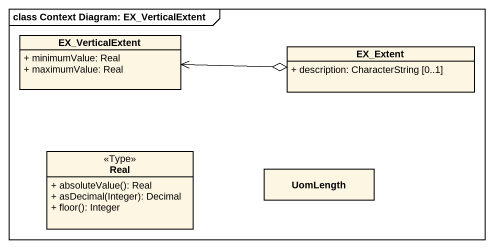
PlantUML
@startuml
mainframe class Context Diagram: EX_VerticalExtent
hide circle
hide empty members
skinparam classAttributeIconSize 0
class EX_VerticalExtent {
  + minimumValue: Real
  + maximumValue: Real
}
class EX_Extent {
  + description: CharacterString [0..1]
}
class Real <<Type>> {
  + absoluteValue(): Real
  + asDecimal(Integer): Decimal
  + floor(): Integer
}
class UomLength
EX_VerticalExtent <-right-o EX_Extent
@enduml
